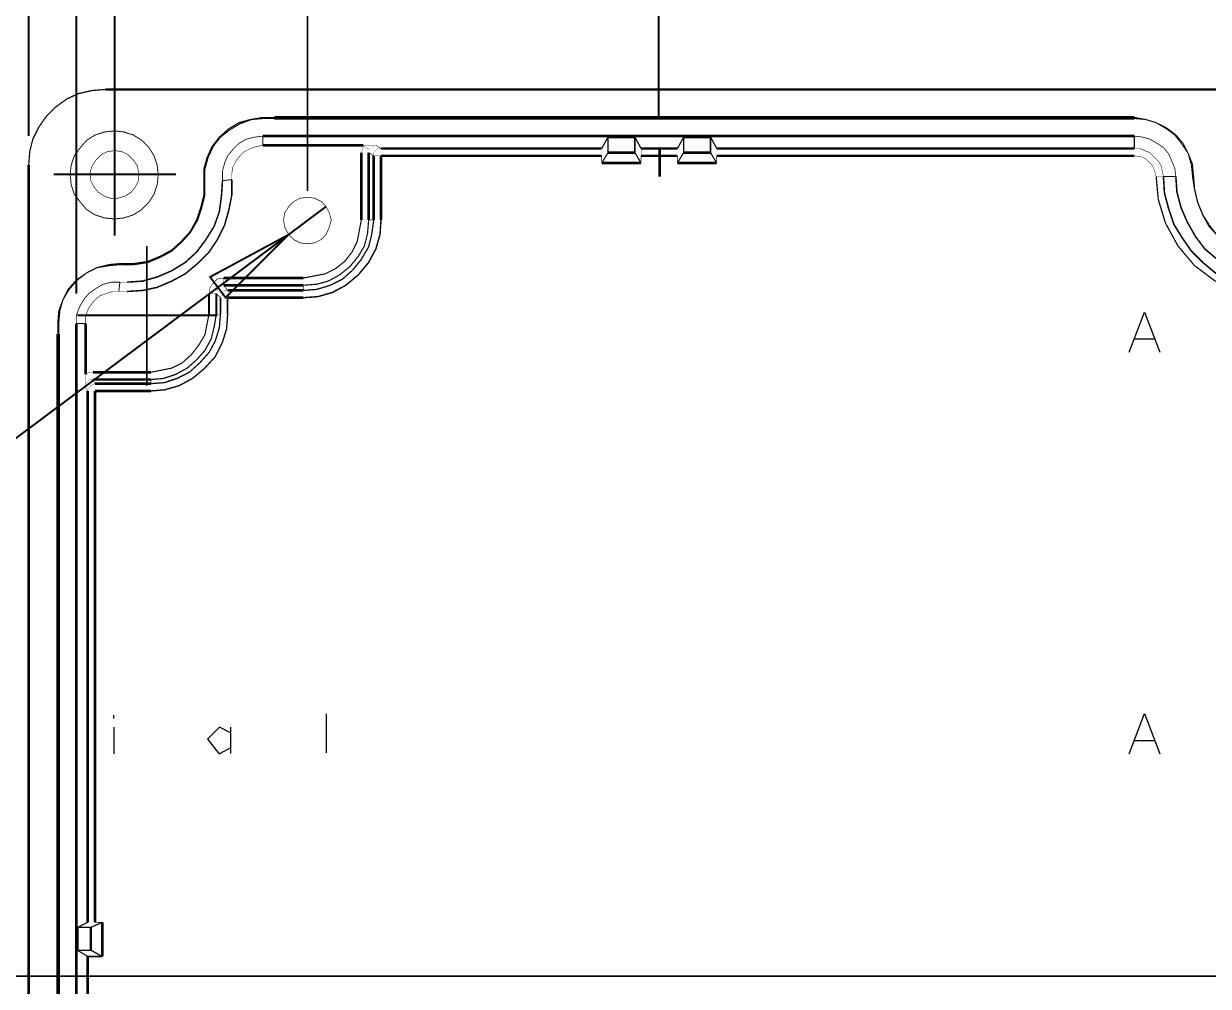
# Model space of a CAD drawing. Extents: x 5 to 426, y 3 to 277.
# Drawn here: x 51.51 to 91.86, y 200.26 to 233.07 of the extents above; entities that cross this region are included whole.
import ezdxf

# ---------------------------------------------------------------- set-up
doc = ezdxf.new("R2010")
doc.units = 0
doc.header["$MEASUREMENT"] = 0
doc.linetypes.add('Linetype1', pattern=[97.2, 86.4, -3.6, 3.6, -3.6])
for name, color, linetype in [('at_Entity', 7, 'Continuous'), ('at_Rect', 7, 'Continuous'), ('at_Text', 7, 'Continuous')]:
    doc.layers.add(name, color=color, linetype=linetype)

msp = doc.modelspace()

# ---------------------------------------------------------------- linework, layer by layer
at = {"color": 28}
for p, q in [((89.169, 221.875), (89.691, 223.243)), ((89.691, 223.243), (90.212, 221.875)), ((89.36, 222.33), (90.013, 222.33))]:
    msp.add_line(p, q, dxfattribs=at)
at = {"layer": 'at_Entity', "color": 0}
for points in [[(51.679, 229.238, 0.0636, 0.0636, 0), (51.679, 263.973, 0.0636, 0.0636, 0)], [(53.303, 223.873, 0.0636, 0.0636, 0), (53.303, 257.69, 0.0636, 0.0636, 0)], [(54.609, 228.921, 0.0636, 0.0636, 0), (54.609, 251.477, 0.0636, 0.0636, 0)], [(61.175, 227.367, 0.0636, 0.0636, 0), (61.175, 245.017, 0.0636, 0.0636, 0)], [(51.679, 228.25, 0.0427, 0.0427, 0), (51.714, 228.709, 0.0427, 0.0427, 0), (51.82, 229.132, 0.0427, 0.0427, 0), (52.032, 229.556, 0.0427, 0.0427, 0), (52.279, 229.909, 0.0427, 0.0427, 0), (52.597, 230.227, 0.0427, 0.0427, 0), (52.985, 230.509, 0.0427, 0.0427, 0), (53.374, 230.685, 0.0427, 0.0427, 0), (53.833, 230.791, 0.0427, 0.0427, 0), (54.291, 230.827, 0.0427, 0.0427, 0)], [(54.291, 230.827, 0.0883, 0.0883, 0), (134.599, 230.827, 0.0883, 0.0883, 0)], [(54.609, 229.168, 0.0636, 0.0636, 0), (54.609, 230.015, 0.0636, 0.0636, 0)], [(57.645, 227.685, 0.0402, 0.0402, 0), (57.645, 228.109, 0.0402, 0.0402, 0), (57.751, 228.497, 0.0402, 0.0402, 0), (57.927, 228.885, 0.0402, 0.0402, 0), (58.174, 229.203, 0.0402, 0.0402, 0), (58.492, 229.485, 0.0402, 0.0402, 0), (58.845, 229.697, 0.0402, 0.0402, 0), (59.233, 229.803, 0.0402, 0.0402, 0), (59.657, 229.874, 0.0402, 0.0402, 0)], [(57.68, 227.685, 0.039, 0.039, 0), (57.68, 228.109, 0.039, 0.039, 0), (57.786, 228.497, 0.039, 0.039, 0), (57.963, 228.885, 0.039, 0.039, 0), (58.21, 229.203, 0.039, 0.039, 0), (58.527, 229.45, 0.039, 0.039, 0), (58.88, 229.662, 0.039, 0.039, 0), (59.269, 229.803, 0.039, 0.039, 0), (59.657, 229.838, 0.039, 0.039, 0)], [(60.045, 229.874, 0.0388, 0.0388, 0), (59.657, 229.874, 0.0388, 0.0388, 0)], [(60.045, 229.838, 0.0388, 0.0388, 0), (59.657, 229.838, 0.0388, 0.0388, 0)], [(59.657, 229.838, 0.00353, 0.00353, 0), (59.657, 229.874, 0.00353, 0.00353, 0)], [(60.045, 229.874, 0.0883, 0.0883, 0), (89.344, 229.874, 0.0883, 0.0883, 0)], [(60.045, 229.838, 0.0883, 0.0883, 0), (89.344, 229.838, 0.0883, 0.0883, 0)], [(60.045, 229.874, 0.00353, 0.00353, 0), (60.045, 229.838, 0.00353, 0.00353, 0)], [(89.344, 229.874, 0.0369, 0.0369, 0), (89.733, 229.803, 0.0369, 0.0369, 0), (90.086, 229.697, 0.0369, 0.0369, 0), (90.439, 229.521, 0.0369, 0.0369, 0), (90.756, 229.274, 0.0369, 0.0369, 0), (91.003, 228.991, 0.0369, 0.0369, 0), (91.18, 228.638, 0.0369, 0.0369, 0), (91.321, 228.285, 0.0369, 0.0369, 0), (91.356, 227.897, 0.0369, 0.0369, 0)], [(89.344, 229.838, 0.0353, 0.0353, 0), (89.733, 229.803, 0.0353, 0.0353, 0), (90.086, 229.697, 0.0353, 0.0353, 0), (90.439, 229.485, 0.0353, 0.0353, 0), (90.721, 229.274, 0.0353, 0.0353, 0), (90.968, 228.956, 0.0353, 0.0353, 0), (91.18, 228.638, 0.0353, 0.0353, 0), (91.286, 228.25, 0.0353, 0.0353, 0), (91.321, 227.897, 0.0353, 0.0353, 0)], [(89.344, 229.874, 0.00353, 0.00353, 0), (89.344, 229.838, 0.00353, 0.00353, 0)], [(54.609, 226.414, 0.032, 0.032, 0), (54.256, 226.45, 0.032, 0.032, 0), (53.938, 226.555, 0.032, 0.032, 0), (53.656, 226.732, 0.032, 0.032, 0), (53.444, 226.979, 0.032, 0.032, 0), (53.232, 227.261, 0.032, 0.032, 0), (53.127, 227.579, 0.032, 0.032, 0), (53.091, 227.932, 0.032, 0.032, 0), (53.127, 228.25, 0.032, 0.032, 0), (53.232, 228.567, 0.032, 0.032, 0), (53.444, 228.85, 0.032, 0.032, 0), (53.656, 229.097, 0.032, 0.032, 0), (53.938, 229.274, 0.032, 0.032, 0), (54.256, 229.379, 0.032, 0.032, 0), (54.609, 229.415, 0.032, 0.032, 0), (54.927, 229.379, 0.032, 0.032, 0), (55.245, 229.274, 0.032, 0.032, 0), (55.527, 229.097, 0.032, 0.032, 0), (55.774, 228.85, 0.032, 0.032, 0), (55.95, 228.567, 0.032, 0.032, 0), (56.056, 228.25, 0.032, 0.032, 0), (56.092, 227.932, 0.032, 0.032, 0), (56.056, 227.579, 0.032, 0.032, 0), (55.95, 227.261, 0.032, 0.032, 0), (55.774, 226.979, 0.032, 0.032, 0), (55.527, 226.732, 0.032, 0.032, 0), (55.245, 226.555, 0.032, 0.032, 0), (54.927, 226.45, 0.032, 0.032, 0), (54.609, 226.414, 0.032, 0.032, 0)], [(58.28, 227.72, 0.0269, 0.0269, 0), (58.28, 228.038, 0.0269, 0.0269, 0), (58.351, 228.32, 0.0269, 0.0269, 0), (58.457, 228.567, 0.0269, 0.0269, 0), (58.633, 228.779, 0.0269, 0.0269, 0), (58.845, 228.991, 0.0269, 0.0269, 0), (59.092, 229.132, 0.0269, 0.0269, 0), (59.375, 229.203, 0.0269, 0.0269, 0), (59.657, 229.238, 0.0269, 0.0269, 0)], [(59.657, 229.238, 0.0883, 0.0883, 0), (89.344, 229.238, 0.0883, 0.0883, 0)], [(59.657, 229.238, 0.0318, 0.0318, 0), (59.657, 228.921, 0.0318, 0.0318, 0)], [(71.2, 228.815, 0.0442, 0.0442, 0), (71.412, 229.203, 0.0442, 0.0442, 0)], [(71.412, 229.203, 0.0883, 0.0883, 0), (72.33, 229.203, 0.0883, 0.0883, 0)], [(71.412, 229.203, 0.0529, 0.0529, 0), (71.412, 228.673, 0.0529, 0.0529, 0)], [(72.33, 229.203, 0.0529, 0.0529, 0), (72.33, 228.673, 0.0529, 0.0529, 0)], [(72.33, 229.203, 0.0442, 0.0442, 0), (72.541, 228.815, 0.0442, 0.0442, 0)], [(73.777, 228.815, 0.0442, 0.0442, 0), (73.989, 229.203, 0.0442, 0.0442, 0)], [(73.989, 229.203, 0.0883, 0.0883, 0), (74.907, 229.203, 0.0883, 0.0883, 0)], [(73.989, 229.203, 0.0529, 0.0529, 0), (73.989, 228.673, 0.0529, 0.0529, 0)], [(74.907, 229.203, 0.0529, 0.0529, 0), (74.907, 228.673, 0.0529, 0.0529, 0)], [(74.907, 229.203, 0.0442, 0.0442, 0), (75.118, 228.815, 0.0442, 0.0442, 0)], [(89.344, 228.815, 0.0424, 0.0424, 0), (89.344, 229.238, 0.0424, 0.0424, 0)], [(89.344, 229.238, 0.0255, 0.0255, 0), (89.627, 229.203, 0.0255, 0.0255, 0), (89.874, 229.132, 0.0255, 0.0255, 0), (90.121, 228.991, 0.0255, 0.0255, 0), (90.333, 228.85, 0.0255, 0.0255, 0), (90.509, 228.638, 0.0255, 0.0255, 0), (90.615, 228.391, 0.0255, 0.0255, 0), (90.721, 228.144, 0.0255, 0.0255, 0), (90.756, 227.862, 0.0255, 0.0255, 0)], [(54.609, 227.932, 0.0636, 0.0636, 0), (54.609, 229.168, 0.0636, 0.0636, 0)], [(59.657, 228.921, 0.02, 0.02, 0), (59.445, 228.885, 0.02, 0.02, 0), (59.233, 228.815, 0.02, 0.02, 0), (59.022, 228.709, 0.02, 0.02, 0), (58.88, 228.567, 0.02, 0.02, 0), (58.739, 228.391, 0.02, 0.02, 0), (58.633, 228.179, 0.02, 0.02, 0), (58.598, 227.967, 0.02, 0.02, 0), (58.598, 227.756, 0.02, 0.02, 0)], [(59.657, 228.921, 0.0883, 0.0883, 0), (63.081, 228.921, 0.0883, 0.0883, 0)], [(63.01, 228.673, 0.0112, 0.0112, 0), (63.046, 228.779, 0.0112, 0.0112, 0), (63.081, 228.885, 0.0112, 0.0112, 0)], [(63.081, 228.921, 0.0106, 0.0106, 0), (63.222, 228.921, 0.0106, 0.0106, 0), (63.328, 228.921, 0.0106, 0.0106, 0), (63.505, 228.921, 0.0106, 0.0106, 0)], [(63.081, 228.921, 0.00353, 0.00353, 0), (63.081, 228.885, 0.00353, 0.00353, 0)], [(63.081, 228.885, 0.00353, 0.00353, 0), (63.116, 228.885, 0.00353, 0.00353, 0), (63.152, 228.85, 0.00353, 0.00353, 0), (63.187, 228.85, 0.00353, 0.00353, 0), (63.222, 228.815, 0.00353, 0.00353, 0), (63.258, 228.815, 0.00353, 0.00353, 0), (63.293, 228.779, 0.00353, 0.00353, 0)], [(63.293, 228.779, 0.00353, 0.00353, 0), (63.328, 228.815, 0.00353, 0.00353, 0), (63.399, 228.885, 0.00353, 0.00353, 0), (63.434, 228.885, 0.00353, 0.00353, 0), (63.505, 228.921, 0.00353, 0.00353, 0)], [(63.681, 228.815, 0.00998, 0.00998, 0), (63.575, 228.815, 0.00998, 0.00998, 0), (63.505, 228.744, 0.00998, 0.00998, 0), (63.434, 228.673, 0.00998, 0.00998, 0)], [(63.505, 228.921, 0.0206, 0.0206, 0), (63.681, 228.815, 0.0206, 0.0206, 0)], [(63.681, 228.815, 0.0883, 0.0883, 0), (71.2, 228.815, 0.0883, 0.0883, 0)], [(63.681, 228.567, 0.00706, 0.00706, 0), (63.681, 228.673, 0.00706, 0.00706, 0), (63.681, 228.744, 0.00706, 0.00706, 0), (63.681, 228.815, 0.00706, 0.00706, 0)], [(71.2, 228.815, 0.00353, 0.00353, 0), (71.2, 228.744, 0.00353, 0.00353, 0), (71.2, 228.709, 0.00353, 0.00353, 0), (71.2, 228.673, 0.00353, 0.00353, 0), (71.2, 228.567, 0.00353, 0.00353, 0)], [(72.541, 228.815, 0.0883, 0.0883, 0), (73.777, 228.815, 0.0883, 0.0883, 0)], [(72.541, 228.567, 0.00353, 0.00353, 0), (72.541, 228.673, 0.00353, 0.00353, 0), (72.541, 228.744, 0.00353, 0.00353, 0), (72.541, 228.779, 0.00353, 0.00353, 0), (72.541, 228.815, 0.00353, 0.00353, 0)], [(73.777, 228.815, 0.00353, 0.00353, 0), (73.777, 228.744, 0.00353, 0.00353, 0), (73.777, 228.709, 0.00353, 0.00353, 0), (73.777, 228.673, 0.00353, 0.00353, 0), (73.777, 228.567, 0.00353, 0.00353, 0)], [(75.118, 228.815, 0.0883, 0.0883, 0), (89.344, 228.815, 0.0883, 0.0883, 0)], [(75.118, 228.567, 0.00353, 0.00353, 0), (75.118, 228.673, 0.00353, 0.00353, 0), (75.118, 228.744, 0.00353, 0.00353, 0), (75.118, 228.779, 0.00353, 0.00353, 0), (75.118, 228.815, 0.00353, 0.00353, 0)], [(90.333, 227.862, 0.0176, 0.0176, 0), (90.297, 228.038, 0.0176, 0.0176, 0), (90.262, 228.214, 0.0176, 0.0176, 0), (90.156, 228.391, 0.0176, 0.0176, 0), (90.015, 228.532, 0.0176, 0.0176, 0), (89.874, 228.673, 0.0176, 0.0176, 0), (89.697, 228.744, 0.0176, 0.0176, 0), (89.521, 228.815, 0.0176, 0.0176, 0), (89.344, 228.815, 0.0176, 0.0176, 0)], [(89.344, 228.567, 0.00353, 0.00353, 0), (89.344, 228.638, 0.00353, 0.00353, 0), (89.344, 228.673, 0.00353, 0.00353, 0), (89.344, 228.709, 0.00353, 0.00353, 0), (89.344, 228.744, 0.00353, 0.00353, 0), (89.344, 228.779, 0.00353, 0.00353, 0), (89.344, 228.815, 0.00353, 0.00353, 0)], [(54.609, 228.744, 0.0223, 0.0223, 0), (54.856, 228.709, 0.0223, 0.0223, 0), (55.068, 228.603, 0.0223, 0.0223, 0), (55.245, 228.426, 0.0223, 0.0223, 0), (55.386, 228.214, 0.0223, 0.0223, 0), (55.421, 227.967, 0.0223, 0.0223, 0), (55.421, 227.72, 0.0223, 0.0223, 0), (55.315, 227.508, 0.0223, 0.0223, 0), (55.174, 227.332, 0.0223, 0.0223, 0), (54.962, 227.191, 0.0223, 0.0223, 0), (54.715, 227.12, 0.0223, 0.0223, 0), (54.468, 227.12, 0.0223, 0.0223, 0), (54.256, 227.191, 0.0223, 0.0223, 0), (54.044, 227.332, 0.0223, 0.0223, 0), (53.903, 227.508, 0.0223, 0.0223, 0), (53.797, 227.72, 0.0223, 0.0223, 0), (53.762, 227.967, 0.0223, 0.0223, 0), (53.833, 228.214, 0.0223, 0.0223, 0), (53.974, 228.426, 0.0223, 0.0223, 0), (54.15, 228.603, 0.0223, 0.0223, 0), (54.362, 228.709, 0.0223, 0.0223, 0), (54.609, 228.744, 0.0223, 0.0223, 0)], [(63.01, 226.379, 0.0883, 0.0883, 0), (63.01, 228.673, 0.0883, 0.0883, 0)], [(63.01, 228.673, 0.00353, 0.00353, 0), (63.081, 228.673, 0.00353, 0.00353, 0), (63.116, 228.673, 0.00353, 0.00353, 0), (63.152, 228.673, 0.00353, 0.00353, 0), (63.187, 228.673, 0.00353, 0.00353, 0), (63.222, 228.673, 0.00353, 0.00353, 0), (63.258, 228.673, 0.00353, 0.00353, 0)], [(63.258, 228.673, 0.0883, 0.0883, 0), (63.258, 226.379, 0.0883, 0.0883, 0)], [(63.434, 228.567, 0.0206, 0.0206, 0), (63.258, 228.673, 0.0206, 0.0206, 0)], [(63.258, 228.673, 0.00499, 0.00499, 0), (63.293, 228.709, 0.00499, 0.00499, 0), (63.293, 228.779, 0.00499, 0.00499, 0)], [(63.434, 226.379, 0.0883, 0.0883, 0), (63.434, 228.567, 0.0883, 0.0883, 0)], [(63.434, 228.673, 0.0106, 0.0106, 0), (63.434, 228.567, 0.0106, 0.0106, 0)], [(63.434, 228.567, 0.00706, 0.00706, 0), (63.505, 228.567, 0.00706, 0.00706, 0), (63.575, 228.567, 0.00706, 0.00706, 0), (63.681, 228.567, 0.00706, 0.00706, 0)], [(71.2, 228.567, 0.0883, 0.0883, 0), (63.681, 228.567, 0.0883, 0.0883, 0)], [(63.681, 228.567, 0.0883, 0.0883, 0), (63.681, 226.379, 0.0883, 0.0883, 0)], [(71.2, 228.32, 0.0412, 0.0412, 0), (71.412, 228.673, 0.0412, 0.0412, 0)], [(71.2, 228.32, 0.0247, 0.0247, 0), (71.2, 228.567, 0.0247, 0.0247, 0)], [(71.412, 228.673, 0.0883, 0.0883, 0), (72.33, 228.673, 0.0883, 0.0883, 0)], [(72.33, 228.673, 0.0412, 0.0412, 0), (72.541, 228.32, 0.0412, 0.0412, 0)], [(73.777, 228.567, 0.0883, 0.0883, 0), (72.541, 228.567, 0.0883, 0.0883, 0)], [(72.541, 228.567, 0.0247, 0.0247, 0), (72.541, 228.32, 0.0247, 0.0247, 0)], [(73.777, 228.32, 0.0412, 0.0412, 0), (73.989, 228.673, 0.0412, 0.0412, 0)], [(73.777, 228.32, 0.0247, 0.0247, 0), (73.777, 228.567, 0.0247, 0.0247, 0)], [(73.989, 228.673, 0.0883, 0.0883, 0), (74.907, 228.673, 0.0883, 0.0883, 0)], [(74.907, 228.673, 0.0412, 0.0412, 0), (75.118, 228.32, 0.0412, 0.0412, 0)], [(89.344, 228.567, 0.0883, 0.0883, 0), (75.118, 228.567, 0.0883, 0.0883, 0)], [(75.118, 228.567, 0.0247, 0.0247, 0), (75.118, 228.32, 0.0247, 0.0247, 0)], [(90.086, 227.862, 0.015, 0.015, 0), (90.015, 228.109, 0.015, 0.015, 0), (89.944, 228.25, 0.015, 0.015, 0), (89.838, 228.356, 0.015, 0.015, 0), (89.733, 228.462, 0.015, 0.015, 0), (89.591, 228.532, 0.015, 0.015, 0), (89.344, 228.567, 0.015, 0.015, 0)], [(51.679, 172.97, 0.0883, 0.0883, 0), (51.679, 228.25, 0.0883, 0.0883, 0)], [(72.541, 228.32, 0.0883, 0.0883, 0), (71.2, 228.32, 0.0883, 0.0883, 0)], [(75.118, 228.32, 0.0883, 0.0883, 0), (73.777, 228.32, 0.0883, 0.0883, 0)], [(53.338, 227.932, 0.0636, 0.0636, 0), (52.526, 227.932, 0.0636, 0.0636, 0)], [(54.609, 227.932, 0.0636, 0.0636, 0), (53.338, 227.932, 0.0636, 0.0636, 0)], [(54.609, 227.932, 0.0636, 0.0636, 0), (55.845, 227.932, 0.0636, 0.0636, 0)], [(54.609, 227.932, 0.0636, 0.0636, 0), (54.609, 226.661, 0.0636, 0.0636, 0)], [(57.68, 227.685, 0.0425, 0.0425, 0), (57.68, 227.226, 0.0425, 0.0425, 0), (57.574, 226.803, 0.0425, 0.0425, 0), (57.433, 226.379, 0.0425, 0.0425, 0), (57.186, 225.955, 0.0425, 0.0425, 0), (56.904, 225.638, 0.0425, 0.0425, 0), (56.551, 225.32, 0.0425, 0.0425, 0), (56.162, 225.108, 0.0425, 0.0425, 0), (55.739, 224.932, 0.0425, 0.0425, 0), (55.28, 224.861, 0.0425, 0.0425, 0), (54.821, 224.861, 0.0425, 0.0425, 0)], [(54.821, 224.896, 0.0425, 0.0425, 0), (55.28, 224.896, 0.0425, 0.0425, 0), (55.739, 224.967, 0.0425, 0.0425, 0), (56.162, 225.143, 0.0425, 0.0425, 0), (56.551, 225.355, 0.0425, 0.0425, 0), (56.868, 225.638, 0.0425, 0.0425, 0), (57.186, 225.991, 0.0425, 0.0425, 0), (57.398, 226.379, 0.0425, 0.0425, 0), (57.539, 226.803, 0.0425, 0.0425, 0), (57.645, 227.226, 0.0425, 0.0425, 0), (57.645, 227.685, 0.0425, 0.0425, 0)], [(55.033, 223.943, 0.0505, 0.0505, 0), (55.562, 223.978, 0.0505, 0.0505, 0), (56.056, 224.084, 0.0505, 0.0505, 0), (56.551, 224.296, 0.0505, 0.0505, 0), (57.01, 224.543, 0.0505, 0.0505, 0), (57.433, 224.896, 0.0505, 0.0505, 0), (57.821, 225.285, 0.0505, 0.0505, 0), (58.104, 225.708, 0.0505, 0.0505, 0), (58.351, 226.202, 0.0505, 0.0505, 0), (58.492, 226.697, 0.0505, 0.0505, 0), (58.598, 227.226, 0.0505, 0.0505, 0), (58.598, 227.756, 0.0505, 0.0505, 0)], [(55.033, 224.261, 0.0514, 0.0514, 0), (55.562, 224.296, 0.0514, 0.0514, 0), (56.056, 224.437, 0.0514, 0.0514, 0), (56.551, 224.649, 0.0514, 0.0514, 0), (57.01, 224.932, 0.0514, 0.0514, 0), (57.398, 225.285, 0.0514, 0.0514, 0), (57.715, 225.708, 0.0514, 0.0514, 0), (57.998, 226.167, 0.0514, 0.0514, 0), (58.174, 226.661, 0.0514, 0.0514, 0), (58.245, 227.191, 0.0514, 0.0514, 0), (58.28, 227.72, 0.0514, 0.0514, 0)], [(55.845, 227.932, 0.0636, 0.0636, 0), (56.692, 227.932, 0.0636, 0.0636, 0)], [(57.645, 227.685, 0.00353, 0.00353, 0), (57.68, 227.685, 0.00353, 0.00353, 0)], [(58.598, 227.756, 0.032, 0.032, 0), (58.28, 227.72, 0.032, 0.032, 0)], [(98.805, 227.862, 0.0431, 0.0431, 0), (98.734, 227.085, 0.0431, 0.0431, 0), (98.487, 226.273, 0.0431, 0.0431, 0), (98.063, 225.496, 0.0431, 0.0431, 0), (97.499, 224.826, 0.0431, 0.0431, 0), (96.793, 224.296, 0.0431, 0.0431, 0), (96.44, 224.049, 0.0431, 0.0431, 0), (96.016, 223.873, 0.0431, 0.0431, 0), (95.239, 223.661, 0.0431, 0.0431, 0), (94.427, 223.59, 0.0431, 0.0431, 0), (93.651, 223.661, 0.0431, 0.0431, 0), (92.874, 223.873, 0.0431, 0.0431, 0), (92.098, 224.296, 0.0431, 0.0431, 0), (91.392, 224.826, 0.0431, 0.0431, 0), (90.827, 225.496, 0.0431, 0.0431, 0), (90.615, 225.885, 0.0431, 0.0431, 0), (90.403, 226.273, 0.0431, 0.0431, 0), (90.156, 227.085, 0.0431, 0.0431, 0), (90.086, 227.862, 0.0431, 0.0431, 0)], [(90.086, 227.862, 0.00353, 0.00353, 0), (90.121, 227.862, 0.00353, 0.00353, 0), (90.156, 227.862, 0.00353, 0.00353, 0), (90.227, 227.862, 0.00353, 0.00353, 0), (90.262, 227.862, 0.00353, 0.00353, 0), (90.297, 227.862, 0.00353, 0.00353, 0), (90.333, 227.862, 0.00353, 0.00353, 0)], [(90.333, 227.862, 0.0529, 0.0529, 0), (90.368, 227.297, 0.0529, 0.0529, 0), (90.509, 226.767, 0.0529, 0.0529, 0), (90.686, 226.238, 0.0529, 0.0529, 0), (90.968, 225.779, 0.0529, 0.0529, 0), (91.286, 225.32, 0.0529, 0.0529, 0), (91.674, 224.932, 0.0529, 0.0529, 0), (92.098, 224.579, 0.0529, 0.0529, 0), (92.592, 224.296, 0.0529, 0.0529, 0), (93.086, 224.084, 0.0529, 0.0529, 0), (93.616, 223.908, 0.0529, 0.0529, 0), (94.18, 223.837, 0.0529, 0.0529, 0), (94.71, 223.837, 0.0529, 0.0529, 0), (95.275, 223.908, 0.0529, 0.0529, 0), (95.804, 224.084, 0.0529, 0.0529, 0), (96.298, 224.296, 0.0529, 0.0529, 0), (96.793, 224.579, 0.0529, 0.0529, 0), (97.216, 224.932, 0.0529, 0.0529, 0), (97.605, 225.32, 0.0529, 0.0529, 0), (97.922, 225.779, 0.0529, 0.0529, 0), (98.205, 226.238, 0.0529, 0.0529, 0), (98.381, 226.767, 0.0529, 0.0529, 0), (98.522, 227.297, 0.0529, 0.0529, 0), (98.558, 227.862, 0.0529, 0.0529, 0)], [(90.756, 227.862, 0.0424, 0.0424, 0), (90.333, 227.862, 0.0424, 0.0424, 0)], [(90.756, 227.862, 0.0525, 0.0525, 0), (90.792, 227.332, 0.0525, 0.0525, 0), (90.933, 226.803, 0.0525, 0.0525, 0), (91.145, 226.308, 0.0525, 0.0525, 0), (91.427, 225.814, 0.0525, 0.0525, 0), (91.745, 225.391, 0.0525, 0.0525, 0), (92.168, 225.037, 0.0525, 0.0525, 0), (92.627, 224.72, 0.0525, 0.0525, 0), (93.121, 224.508, 0.0525, 0.0525, 0), (93.616, 224.332, 0.0525, 0.0525, 0), (94.18, 224.261, 0.0525, 0.0525, 0), (94.71, 224.261, 0.0525, 0.0525, 0), (95.239, 224.332, 0.0525, 0.0525, 0), (95.769, 224.508, 0.0525, 0.0525, 0), (96.263, 224.72, 0.0525, 0.0525, 0), (96.722, 225.037, 0.0525, 0.0525, 0), (97.11, 225.391, 0.0525, 0.0525, 0), (97.463, 225.814, 0.0525, 0.0525, 0), (97.746, 226.308, 0.0525, 0.0525, 0), (97.957, 226.803, 0.0525, 0.0525, 0), (98.099, 227.332, 0.0525, 0.0525, 0), (98.134, 227.862, 0.0525, 0.0525, 0)], [(93.333, 225.037, 0.0442, 0.0442, 0), (92.91, 225.249, 0.0442, 0.0442, 0), (92.521, 225.496, 0.0442, 0.0442, 0), (92.204, 225.814, 0.0442, 0.0442, 0), (91.886, 226.167, 0.0442, 0.0442, 0), (91.674, 226.555, 0.0442, 0.0442, 0), (91.498, 226.979, 0.0442, 0.0442, 0), (91.392, 227.438, 0.0442, 0.0442, 0), (91.321, 227.897, 0.0442, 0.0442, 0)], [(91.321, 227.897, 0.00353, 0.00353, 0), (91.356, 227.897, 0.00353, 0.00353, 0)], [(91.356, 227.897, 0.0431, 0.0431, 0), (91.392, 227.438, 0.0431, 0.0431, 0), (91.498, 226.979, 0.0431, 0.0431, 0), (91.674, 226.555, 0.0431, 0.0431, 0), (91.921, 226.167, 0.0431, 0.0431, 0), (92.204, 225.814, 0.0431, 0.0431, 0), (92.557, 225.532, 0.0431, 0.0431, 0), (92.91, 225.285, 0.0431, 0.0431, 0), (93.333, 225.073, 0.0431, 0.0431, 0)], [(61.175, 225.567, 0.0237, 0.0237, 0), (61.422, 225.602, 0.0237, 0.0237, 0), (61.634, 225.708, 0.0237, 0.0237, 0), (61.81, 225.885, 0.0237, 0.0237, 0), (61.916, 226.132, 0.0237, 0.0237, 0), (61.987, 226.379, 0.0237, 0.0237, 0), (61.916, 226.626, 0.0237, 0.0237, 0), (61.81, 226.838, 0.0237, 0.0237, 0), (61.634, 227.014, 0.0237, 0.0237, 0), (61.422, 227.12, 0.0237, 0.0237, 0), (61.175, 227.155, 0.0237, 0.0237, 0), (60.928, 227.12, 0.0237, 0.0237, 0), (60.716, 227.014, 0.0237, 0.0237, 0), (60.539, 226.838, 0.0237, 0.0237, 0), (60.398, 226.626, 0.0237, 0.0237, 0), (60.363, 226.379, 0.0237, 0.0237, 0), (60.398, 226.132, 0.0237, 0.0237, 0), (60.539, 225.885, 0.0237, 0.0237, 0), (60.716, 225.708, 0.0237, 0.0237, 0), (60.928, 225.602, 0.0237, 0.0237, 0), (61.175, 225.567, 0.0237, 0.0237, 0)], [(60.539, 225.885, 0.0636, 0.0636, 0), (61.81, 226.838, 0.0636, 0.0636, 0)], [(54.609, 226.661, 0.0636, 0.0636, 0), (54.609, 225.849, 0.0636, 0.0636, 0)], [(63.681, 226.379, 0.0495, 0.0495, 0), (63.646, 225.885, 0.0495, 0.0495, 0), (63.505, 225.391, 0.0495, 0.0495, 0), (63.258, 224.932, 0.0495, 0.0495, 0), (62.905, 224.508, 0.0495, 0.0495, 0), (62.481, 224.155, 0.0495, 0.0495, 0), (62.022, 223.908, 0.0495, 0.0495, 0), (61.528, 223.767, 0.0495, 0.0495, 0), (61.034, 223.731, 0.0495, 0.0495, 0)], [(61.034, 223.978, 0.0437, 0.0437, 0), (61.493, 224.014, 0.0437, 0.0437, 0), (61.952, 224.155, 0.0437, 0.0437, 0), (62.375, 224.367, 0.0437, 0.0437, 0), (62.728, 224.685, 0.0437, 0.0437, 0), (63.01, 225.037, 0.0437, 0.0437, 0), (63.258, 225.461, 0.0437, 0.0437, 0), (63.363, 225.885, 0.0437, 0.0437, 0), (63.434, 226.379, 0.0437, 0.0437, 0)], [(61.034, 224.402, 0.0395, 0.0395, 0), (61.775, 224.543, 0.0395, 0.0395, 0), (62.128, 224.72, 0.0395, 0.0395, 0), (62.446, 224.967, 0.0395, 0.0395, 0), (62.693, 225.285, 0.0395, 0.0395, 0), (62.869, 225.638, 0.0395, 0.0395, 0), (63.01, 226.379, 0.0395, 0.0395, 0)], [(61.034, 224.155, 0.0402, 0.0402, 0), (61.493, 224.19, 0.0402, 0.0402, 0), (61.881, 224.296, 0.0402, 0.0402, 0), (62.269, 224.508, 0.0402, 0.0402, 0), (62.622, 224.79, 0.0402, 0.0402, 0), (62.905, 225.143, 0.0402, 0.0402, 0), (63.116, 225.496, 0.0402, 0.0402, 0), (63.222, 225.92, 0.0402, 0.0402, 0), (63.258, 226.379, 0.0402, 0.0402, 0)], [(63.01, 226.379, 0.00353, 0.00353, 0), (63.081, 226.379, 0.00353, 0.00353, 0), (63.116, 226.379, 0.00353, 0.00353, 0), (63.152, 226.379, 0.00353, 0.00353, 0), (63.187, 226.379, 0.00353, 0.00353, 0), (63.222, 226.379, 0.00353, 0.00353, 0), (63.258, 226.379, 0.00353, 0.00353, 0)], [(63.258, 226.379, 0.0176, 0.0176, 0), (63.434, 226.379, 0.0176, 0.0176, 0)], [(63.434, 226.379, 0.00353, 0.00353, 0), (63.469, 226.379, 0.00353, 0.00353, 0), (63.505, 226.379, 0.00353, 0.00353, 0), (63.54, 226.379, 0.00353, 0.00353, 0), (63.575, 226.379, 0.00353, 0.00353, 0), (63.646, 226.379, 0.00353, 0.00353, 0), (63.681, 226.379, 0.00353, 0.00353, 0)], [(60.539, 225.885, 0.0636, 0.0636, 0), (14.649, 191.608, 0.0636, 0.0636, 0)], [(60.539, 225.885, 0.0636, 0.0636, 0), (57.857, 224.437, 0.0636, 0.0636, 0), (58.386, 223.731, 0.0636, 0.0636, 0)], [(55.703, 224.367, 0.0636, 0.0636, 0), (55.703, 225.496, 0.0636, 0.0636, 0)], [(52.668, 222.849, 0.039, 0.039, 0), (52.703, 223.273, 0.039, 0.039, 0), (52.844, 223.661, 0.039, 0.039, 0), (53.021, 224.014, 0.039, 0.039, 0), (53.303, 224.332, 0.039, 0.039, 0), (53.656, 224.579, 0.039, 0.039, 0), (54.009, 224.755, 0.039, 0.039, 0), (54.433, 224.861, 0.039, 0.039, 0), (54.821, 224.896, 0.039, 0.039, 0)], [(52.703, 222.849, 0.039, 0.039, 0), (52.738, 223.273, 0.039, 0.039, 0), (52.844, 223.661, 0.039, 0.039, 0), (53.056, 224.014, 0.039, 0.039, 0), (53.338, 224.332, 0.039, 0.039, 0), (53.656, 224.579, 0.039, 0.039, 0), (54.009, 224.755, 0.039, 0.039, 0), (54.433, 224.826, 0.039, 0.039, 0), (54.821, 224.861, 0.039, 0.039, 0)], [(54.821, 224.861, 0.00353, 0.00353, 0), (54.821, 224.896, 0.00353, 0.00353, 0)], [(55.703, 223.131, 0.0636, 0.0636, 0), (55.703, 224.367, 0.0636, 0.0636, 0)], [(57.963, 224.226, 0.02, 0.02, 0), (58.104, 224.367, 0.02, 0.02, 0), (58.316, 224.402, 0.02, 0.02, 0)], [(58.316, 224.402, 0.0883, 0.0883, 0), (61.034, 224.402, 0.0883, 0.0883, 0)], [(58.316, 224.402, 0.00353, 0.00353, 0), (58.316, 224.332, 0.00353, 0.00353, 0), (58.316, 224.296, 0.00353, 0.00353, 0), (58.316, 224.261, 0.00353, 0.00353, 0), (58.316, 224.226, 0.00353, 0.00353, 0), (58.316, 224.19, 0.00353, 0.00353, 0), (58.316, 224.155, 0.00353, 0.00353, 0)], [(61.034, 224.402, 0.00353, 0.00353, 0), (61.034, 224.332, 0.00353, 0.00353, 0), (61.034, 224.296, 0.00353, 0.00353, 0), (61.034, 224.261, 0.00353, 0.00353, 0), (61.034, 224.226, 0.00353, 0.00353, 0), (61.034, 224.19, 0.00353, 0.00353, 0), (61.034, 224.155, 0.00353, 0.00353, 0)], [(53.303, 222.849, 0.0276, 0.0276, 0), (53.303, 223.131, 0.0276, 0.0276, 0), (53.409, 223.414, 0.0276, 0.0276, 0), (53.55, 223.661, 0.0276, 0.0276, 0), (53.727, 223.873, 0.0276, 0.0276, 0), (53.974, 224.049, 0.0276, 0.0276, 0), (54.221, 224.19, 0.0276, 0.0276, 0), (54.503, 224.261, 0.0276, 0.0276, 0), (54.786, 224.261, 0.0276, 0.0276, 0)], [(54.786, 224.261, 0.032, 0.032, 0), (54.75, 223.943, 0.032, 0.032, 0)], [(55.033, 224.261, 0.00353, 0.00353, 0), (54.997, 224.261, 0.00353, 0.00353, 0), (54.962, 224.261, 0.00353, 0.00353, 0), (54.927, 224.261, 0.00353, 0.00353, 0), (54.891, 224.261, 0.00353, 0.00353, 0), (54.856, 224.261, 0.00353, 0.00353, 0), (54.821, 224.261, 0.00353, 0.00353, 0), (54.786, 224.261, 0.00353, 0.00353, 0)], [(57.821, 223.873, 0.0177, 0.0177, 0), (57.857, 224.084, 0.0177, 0.0177, 0), (57.963, 224.226, 0.0177, 0.0177, 0)], [(57.963, 224.226, 0.00353, 0.00353, 0), (57.998, 224.226, 0.00353, 0.00353, 0), (58.033, 224.19, 0.00353, 0.00353, 0), (58.033, 224.155, 0.00353, 0.00353, 0), (58.069, 224.12, 0.00353, 0.00353, 0), (58.104, 224.084, 0.00353, 0.00353, 0), (58.139, 224.084, 0.00353, 0.00353, 0), (58.139, 224.049, 0.00353, 0.00353, 0)], [(58.069, 223.873, 0.00353, 0.00353, 0), (58.069, 223.943, 0.00353, 0.00353, 0), (58.069, 223.978, 0.00353, 0.00353, 0), (58.139, 224.049, 0.00353, 0.00353, 0)], [(58.139, 224.049, 0.00353, 0.00353, 0), (58.21, 224.12, 0.00353, 0.00353, 0), (58.245, 224.12, 0.00353, 0.00353, 0), (58.316, 224.155, 0.00353, 0.00353, 0)], [(58.457, 223.978, 0.00789, 0.00789, 0), (58.351, 223.978, 0.00789, 0.00789, 0), (58.28, 223.908, 0.00789, 0.00789, 0), (58.245, 223.837, 0.00789, 0.00789, 0), (58.21, 223.731, 0.00789, 0.00789, 0)], [(58.316, 224.155, 0.0883, 0.0883, 0), (61.034, 224.155, 0.0883, 0.0883, 0)], [(58.316, 224.155, 0.0226, 0.0226, 0), (58.457, 223.978, 0.0226, 0.0226, 0)], [(58.457, 223.978, 0.0883, 0.0883, 0), (61.034, 223.978, 0.0883, 0.0883, 0)], [(58.457, 223.731, 0.00353, 0.00353, 0), (58.457, 223.837, 0.00353, 0.00353, 0), (58.457, 223.908, 0.00353, 0.00353, 0), (58.457, 223.943, 0.00353, 0.00353, 0), (58.457, 223.978, 0.00353, 0.00353, 0)], [(61.034, 223.978, 0.0176, 0.0176, 0), (61.034, 224.155, 0.0176, 0.0176, 0)], [(61.034, 223.978, 0.00353, 0.00353, 0), (61.034, 223.943, 0.00353, 0.00353, 0), (61.034, 223.908, 0.00353, 0.00353, 0), (61.034, 223.873, 0.00353, 0.00353, 0), (61.034, 223.837, 0.00353, 0.00353, 0), (61.034, 223.767, 0.00353, 0.00353, 0), (61.034, 223.731, 0.00353, 0.00353, 0)], [(54.75, 223.943, 0.0206, 0.0206, 0), (54.538, 223.943, 0.0206, 0.0206, 0), (54.327, 223.873, 0.0206, 0.0206, 0), (54.115, 223.802, 0.0206, 0.0206, 0), (53.938, 223.661, 0.0206, 0.0206, 0), (53.797, 223.484, 0.0206, 0.0206, 0), (53.691, 223.308, 0.0206, 0.0206, 0), (53.621, 223.096, 0.0206, 0.0206, 0), (53.621, 222.849, 0.0206, 0.0206, 0)], [(55.033, 223.943, 0.00353, 0.00353, 0), (54.997, 223.943, 0.00353, 0.00353, 0), (54.962, 223.943, 0.00353, 0.00353, 0), (54.927, 223.943, 0.00353, 0.00353, 0), (54.891, 223.943, 0.00353, 0.00353, 0), (54.856, 223.943, 0.00353, 0.00353, 0), (54.821, 223.943, 0.00353, 0.00353, 0), (54.786, 223.943, 0.00353, 0.00353, 0), (54.75, 223.943, 0.00353, 0.00353, 0)], [(57.821, 223.167, 0.0706, 0.0706, 0), (57.821, 223.873, 0.0706, 0.0706, 0)], [(57.821, 223.873, 0.00353, 0.00353, 0), (57.857, 223.873, 0.00353, 0.00353, 0), (57.892, 223.873, 0.00353, 0.00353, 0), (57.927, 223.873, 0.00353, 0.00353, 0), (57.963, 223.873, 0.00353, 0.00353, 0), (57.998, 223.873, 0.00353, 0.00353, 0), (58.033, 223.873, 0.00353, 0.00353, 0), (58.069, 223.873, 0.00353, 0.00353, 0)], [(58.069, 223.873, 0.0706, 0.0706, 0), (58.069, 223.167, 0.0706, 0.0706, 0)], [(58.21, 223.731, 0.02, 0.02, 0), (58.069, 223.873, 0.02, 0.02, 0)], [(58.21, 223.167, 0.0565, 0.0565, 0), (58.21, 223.731, 0.0565, 0.0565, 0)], [(58.21, 223.731, 0.00353, 0.00353, 0), (58.245, 223.731, 0.00353, 0.00353, 0), (58.28, 223.731, 0.00353, 0.00353, 0), (58.351, 223.731, 0.00353, 0.00353, 0), (58.457, 223.731, 0.00353, 0.00353, 0)], [(61.034, 223.731, 0.0883, 0.0883, 0), (58.457, 223.731, 0.0883, 0.0883, 0)], [(58.457, 223.731, 0.0565, 0.0565, 0), (58.457, 223.167, 0.0565, 0.0565, 0)], [(54.468, 223.131, 0.0636, 0.0636, 0), (53.338, 223.131, 0.0636, 0.0636, 0)], [(55.703, 223.131, 0.0636, 0.0636, 0), (54.468, 223.131, 0.0636, 0.0636, 0)], [(55.703, 223.131, 0.0636, 0.0636, 0), (56.974, 223.131, 0.0636, 0.0636, 0)], [(55.703, 223.131, 0.0636, 0.0636, 0), (55.703, 221.861, 0.0636, 0.0636, 0)], [(58.457, 223.167, 0.046, 0.046, 0), (58.421, 222.672, 0.046, 0.046, 0), (58.28, 222.214, 0.046, 0.046, 0), (58.033, 221.719, 0.046, 0.046, 0), (57.68, 221.331, 0.046, 0.046, 0), (57.257, 220.978, 0.046, 0.046, 0), (56.798, 220.731, 0.046, 0.046, 0), (56.303, 220.59, 0.046, 0.046, 0), (55.845, 220.554, 0.046, 0.046, 0)], [(55.845, 220.802, 0.0442, 0.0442, 0), (56.303, 220.837, 0.0442, 0.0442, 0), (56.727, 220.978, 0.0442, 0.0442, 0), (57.151, 221.19, 0.0442, 0.0442, 0), (57.504, 221.507, 0.0442, 0.0442, 0), (57.821, 221.861, 0.0442, 0.0442, 0), (58.033, 222.249, 0.0442, 0.0442, 0), (58.174, 222.708, 0.0442, 0.0442, 0), (58.21, 223.167, 0.0442, 0.0442, 0)], [(55.845, 220.943, 0.0425, 0.0425, 0), (56.268, 220.978, 0.0425, 0.0425, 0), (56.692, 221.119, 0.0425, 0.0425, 0), (57.08, 221.331, 0.0425, 0.0425, 0), (57.398, 221.613, 0.0425, 0.0425, 0), (57.68, 221.931, 0.0425, 0.0425, 0), (57.892, 222.319, 0.0425, 0.0425, 0), (57.998, 222.743, 0.0425, 0.0425, 0), (58.069, 223.167, 0.0425, 0.0425, 0)], [(55.845, 221.19, 0.0395, 0.0395, 0), (56.551, 221.331, 0.0395, 0.0395, 0), (56.904, 221.507, 0.0395, 0.0395, 0), (57.221, 221.79, 0.0395, 0.0395, 0), (57.468, 222.108, 0.0395, 0.0395, 0), (57.68, 222.461, 0.0395, 0.0395, 0), (57.821, 223.167, 0.0395, 0.0395, 0)], [(56.974, 223.131, 0.0636, 0.0636, 0), (58.104, 223.131, 0.0636, 0.0636, 0)], [(57.821, 223.167, 0.00353, 0.00353, 0), (57.857, 223.167, 0.00353, 0.00353, 0), (57.892, 223.167, 0.00353, 0.00353, 0), (57.927, 223.167, 0.00353, 0.00353, 0), (57.963, 223.167, 0.00353, 0.00353, 0), (57.998, 223.167, 0.00353, 0.00353, 0), (58.033, 223.167, 0.00353, 0.00353, 0), (58.069, 223.167, 0.00353, 0.00353, 0)], [(58.21, 223.167, 0.0141, 0.0141, 0), (58.069, 223.167, 0.0141, 0.0141, 0)], [(58.21, 223.167, 0.00353, 0.00353, 0), (58.245, 223.167, 0.00353, 0.00353, 0), (58.28, 223.167, 0.00353, 0.00353, 0), (58.316, 223.167, 0.00353, 0.00353, 0), (58.351, 223.167, 0.00353, 0.00353, 0), (58.421, 223.167, 0.00353, 0.00353, 0), (58.457, 223.167, 0.00353, 0.00353, 0)], [(52.668, 222.849, 0.0353, 0.0353, 0), (52.668, 222.496, 0.0353, 0.0353, 0)], [(52.668, 222.849, 0.00353, 0.00353, 0), (52.703, 222.849, 0.00353, 0.00353, 0)], [(52.703, 222.849, 0.0353, 0.0353, 0), (52.703, 222.496, 0.0353, 0.0353, 0)], [(53.303, 178.336, 0.0883, 0.0883, 0), (53.303, 222.849, 0.0883, 0.0883, 0)], [(53.621, 222.849, 0.0318, 0.0318, 0), (53.303, 222.849, 0.0318, 0.0318, 0)], [(53.621, 221.119, 0.0883, 0.0883, 0), (53.621, 222.849, 0.0883, 0.0883, 0)], [(52.668, 178.724, 0.0883, 0.0883, 0), (52.668, 222.496, 0.0883, 0.0883, 0)], [(52.703, 178.724, 0.0883, 0.0883, 0), (52.703, 222.496, 0.0883, 0.0883, 0)], [(52.703, 222.496, 0.00353, 0.00353, 0), (52.668, 222.496, 0.00353, 0.00353, 0)], [(55.703, 221.861, 0.0636, 0.0636, 0), (55.703, 220.731, 0.0636, 0.0636, 0)], [(53.621, 221.119, 0.0127, 0.0127, 0), (53.727, 221.19, 0.0127, 0.0127, 0), (53.868, 221.19, 0.0127, 0.0127, 0)], [(53.868, 221.19, 0.0883, 0.0883, 0), (55.845, 221.19, 0.0883, 0.0883, 0)], [(53.868, 220.943, 0.00353, 0.00353, 0), (53.868, 220.978, 0.00353, 0.00353, 0), (53.868, 221.013, 0.00353, 0.00353, 0), (53.868, 221.119, 0.00353, 0.00353, 0), (53.868, 221.19, 0.00353, 0.00353, 0)], [(55.845, 221.19, 0.00353, 0.00353, 0), (55.845, 221.155, 0.00353, 0.00353, 0), (55.845, 221.119, 0.00353, 0.00353, 0), (55.845, 221.049, 0.00353, 0.00353, 0), (55.845, 221.013, 0.00353, 0.00353, 0), (55.845, 220.978, 0.00353, 0.00353, 0), (55.845, 220.943, 0.00353, 0.00353, 0)], [(53.621, 220.696, 0.0106, 0.0106, 0), (53.621, 220.907, 0.0106, 0.0106, 0), (53.621, 221.013, 0.0106, 0.0106, 0), (53.621, 221.119, 0.0106, 0.0106, 0)], [(53.621, 220.696, 0.00353, 0.00353, 0), (53.621, 220.766, 0.00353, 0.00353, 0), (53.621, 220.802, 0.00353, 0.00353, 0), (53.656, 220.837, 0.00353, 0.00353, 0), (53.691, 220.872, 0.00353, 0.00353, 0), (53.762, 220.943, 0.00353, 0.00353, 0), (53.868, 220.943, 0.00353, 0.00353, 0)], [(53.938, 220.802, 0.00789, 0.00789, 0), (53.868, 220.766, 0.00789, 0.00789, 0), (53.762, 220.731, 0.00789, 0.00789, 0), (53.727, 220.625, 0.00789, 0.00789, 0), (53.691, 220.554, 0.00789, 0.00789, 0)], [(53.868, 220.943, 0.0883, 0.0883, 0), (55.845, 220.943, 0.0883, 0.0883, 0)], [(53.868, 220.943, 0.0158, 0.0158, 0), (53.938, 220.802, 0.0158, 0.0158, 0)], [(53.938, 220.802, 0.0883, 0.0883, 0), (55.845, 220.802, 0.0883, 0.0883, 0)], [(53.938, 220.554, 0.00353, 0.00353, 0), (53.938, 220.625, 0.00353, 0.00353, 0), (53.938, 220.731, 0.00353, 0.00353, 0), (53.938, 220.766, 0.00353, 0.00353, 0), (53.938, 220.802, 0.00353, 0.00353, 0)], [(55.845, 220.802, 0.0141, 0.0141, 0), (55.845, 220.943, 0.0141, 0.0141, 0)], [(55.845, 220.802, 0.00353, 0.00353, 0), (55.845, 220.766, 0.00353, 0.00353, 0), (55.845, 220.731, 0.00353, 0.00353, 0), (55.845, 220.696, 0.00353, 0.00353, 0), (55.845, 220.625, 0.00353, 0.00353, 0), (55.845, 220.59, 0.00353, 0.00353, 0), (55.845, 220.554, 0.00353, 0.00353, 0)], [(53.691, 220.554, 0.0158, 0.0158, 0), (53.621, 220.696, 0.0158, 0.0158, 0)], [(53.691, 202.446, 0.0883, 0.0883, 0), (53.691, 220.554, 0.0883, 0.0883, 0)], [(53.691, 220.554, 0.00353, 0.00353, 0), (53.727, 220.554, 0.00353, 0.00353, 0), (53.762, 220.554, 0.00353, 0.00353, 0), (53.868, 220.554, 0.00353, 0.00353, 0), (53.938, 220.554, 0.00353, 0.00353, 0)], [(53.938, 220.554, 0.0883, 0.0883, 0), (53.938, 202.446, 0.0883, 0.0883, 0)], [(55.845, 220.554, 0.0883, 0.0883, 0), (53.938, 220.554, 0.0883, 0.0883, 0)], [(53.338, 201.492, 0.0777, 0.0777, 0), (53.338, 202.269, 0.0777, 0.0777, 0)], [(53.797, 202.269, 0.0459, 0.0459, 0), (53.338, 202.269, 0.0459, 0.0459, 0)], [(53.338, 202.269, 0.0395, 0.0395, 0), (53.691, 202.446, 0.0395, 0.0395, 0)], [(53.938, 202.446, 0.00353, 0.00353, 0), (53.868, 202.446, 0.00353, 0.00353, 0), (53.762, 202.446, 0.00353, 0.00353, 0), (53.727, 202.446, 0.00353, 0.00353, 0), (53.691, 202.446, 0.00353, 0.00353, 0)], [(53.797, 201.492, 0.0777, 0.0777, 0), (53.797, 202.269, 0.0777, 0.0777, 0)], [(53.797, 202.269, 0.0427, 0.0427, 0), (54.185, 202.446, 0.0427, 0.0427, 0)], [(53.938, 202.446, 0.0247, 0.0247, 0), (54.185, 202.446, 0.0247, 0.0247, 0)], [(54.185, 202.446, 0.0883, 0.0883, 0), (54.185, 201.281, 0.0883, 0.0883, 0)], [(53.338, 201.492, 0.0459, 0.0459, 0), (53.797, 201.492, 0.0459, 0.0459, 0)], [(53.691, 201.281, 0.0412, 0.0412, 0), (53.338, 201.492, 0.0412, 0.0412, 0)], [(54.185, 201.281, 0.0442, 0.0442, 0), (53.797, 201.492, 0.0442, 0.0442, 0)], [(53.691, 199.904, 0.0883, 0.0883, 0), (53.691, 201.281, 0.0883, 0.0883, 0)], [(54.185, 201.281, 0.0494, 0.0494, 0), (53.691, 201.281, 0.0494, 0.0494, 0)]]:
    msp.add_lwpolyline(points, format="xyseb", dxfattribs=at)
at = {"layer": 'at_Entity', "color": 7}
for points in [[(73.142, 229.838, 0.0636, 0.0636, 0), (73.142, 238.628, 0.0636, 0.0636, 0)], [(60.539, 225.885, 0.0636, 0.0636, 0), (57.857, 224.437, 0.0636, 0.0636, 0), (58.386, 223.731, 0.0636, 0.0636, 0), (60.539, 225.885, 0.0636, 0.0636, 0)], [(44.937, 200.61, 0.0636, 0.0636, 0), (146.919, 200.61, 0.0636, 0.0636, 0)]]:
    msp.add_lwpolyline(points, format="xyseb", dxfattribs=at)
at = {"layer": 'at_Entity', "color": 9, "linetype": 'Linetype1'}
msp.add_lwpolyline([(73.174, 228.843, 0.0883, 0.0883, 0), (73.174, 227.861, 0.0883, 0.0883, 0)], format="xyseb", dxfattribs=at)
at = {"layer": 'at_Rect', "color": 28}
for p, q in [((54.58, 209.387), (54.58, 209.508)), ((61.813, 209.554), (61.808, 208.218)), ((54.575, 209.099), (54.575, 208.191)), ((58.176, 209.093), (57.767, 208.684)), ((58.556, 208.901), (58.176, 209.093)), ((58.55, 209.099), (58.55, 208.199)), ((57.767, 208.684), (58.166, 208.191)), ((58.166, 208.191), (58.556, 208.386))]:
    msp.add_line(p, q, dxfattribs=at)
at = {"layer": 'at_Text', "color": 28}
for p, q in [((89.169, 208.191), (89.691, 209.559)), ((89.691, 209.559), (90.212, 208.191)), ((89.36, 208.646), (90.013, 208.646))]:
    msp.add_line(p, q, dxfattribs=at)

doc.saveas('drawing.dxf')
